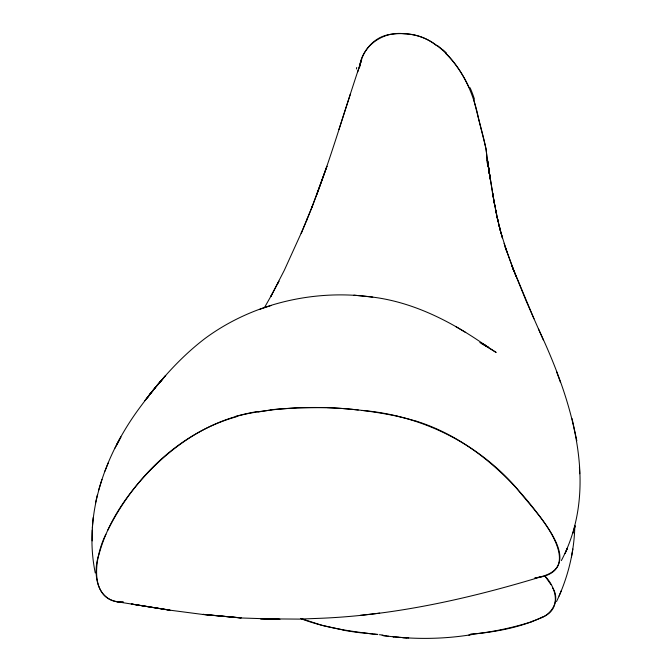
<?xml version="1.0" encoding="UTF-8"?>
<svg xmlns="http://www.w3.org/2000/svg" width="672" height="672" viewBox="0 0 672 672"><rect width="100%" height="100%" fill="white"/><g stroke="black" fill="none" stroke-linecap="round" stroke-linejoin="round"><path stroke-width="1.01" d="M95.264 572.972C83.437 515.239 104.429 456.204 138.239 409.727C157.5 383.401 179.029 358.268 205.086 338.428C252.521 303.391 314.479 288.91 372.691 297.133L372.767 297.116C414.649 302.442 452.768 322.426 486.889 346.391L482.807 343.627M92.215 540.893L92.291 530.124M574.82 527.638L574.812 525.672C574.333 551.922 567.848 577.937 556.508 601.591M92.383 527.764L93.181 517.608M571.469 556.996L572.855 548.99M359.512 67.822C361.301 45.982 383.267 30.929 404.334 33.768A21.437 9.643 2.8 0 1 406.501 33.928M561.347 560.608C600.247 486.864 571.511 399.496 538.566 329.146M95.491 502.908L97.314 495.104M359.688 66.511C362.393 49.921 375.262 35.28 392.7 34.129A28.568 12.692 2.8 0 1 403.41 33.667C434.616 34.171 456.884 61.244 469.039 87.385M572.88 533.442L574.955 525.89M98.624 490.132L101.968 479.422M312.614 205.489L301.19 233.302C325.811 177.038 341.93 117.65 361.721 59.632M338.906 129.562L350.364 94.114M357.68 71.971L361.015 61.782M316.747 194.704L326.953 166.236L311.85 207.43M108.234 462.924L104.958 471.173M306.642 220.366L307.448 218.375M105.89 534.257C94.97 555.727 86.671 601.91 123.178 602.213M559.045 596.098L561.397 590.495M302.039 231.269L284.29 270.337L270.791 296.554L278.947 281.156L277.729 283.5M565.018 553.61L567.462 548.075L565.732 551.981M107.789 530.233C133.703 478.162 179.407 432.659 236.401 416.758M114.996 448.148L119.204 440.059M264.642 307.272L272.101 294.118M149.638 394.607L157.769 384.653L152.057 391.583L155.333 387.593M157.122 385.434L165.665 375.514L157.122 385.434L160.356 381.587M162.985 378.546L159.768 382.318L162.473 379.21M542.749 617.03C561.868 609.16 556.525 587.387 544.547 575.635M260.047 309.187L271.219 305.474M532.031 621.65C512.022 627.925 491.333 632.386 470.425 634.276M541.456 576.685C469.711 598.466 395.917 615.166 320.779 618.282L299.384 619.097L260.501 618.82L279.964 619.265M537.642 577.458C592.133 566.958 531.115 507.587 516.516 488.032C477.431 443.075 421.344 415.405 362.132 410.424M257.897 412.012L270.833 410.021M387.551 636.132C415.414 639.475 443.764 639.198 471.484 634.654M468.812 635.082L469.846 634.914M535.181 577.886C578.441 573.258 553.753 534.047 537.961 513.996C506.94 472.895 465.923 436.632 416.018 421.084M534.946 577.87L536.668 577.643M360.116 615.384L379.68 613.124M470.492 634.36C493.844 632.125 517.448 628.177 539.062 618.702C551.914 614.762 560.834 599.945 552.518 587.714M280.787 408.971L297.158 407.87M297.763 407.837L325.903 407.593M123.22 601.927C97.222 603.893 91.921 573.804 98.935 554.635C107.545 522.203 127.294 493.828 150.469 470.03C177.568 442.31 211.865 420.21 250.412 413.112C298.998 404.3 349.222 406.207 397.454 416.262M278.93 619.214L240.954 617.971L202.978 614.359L241.172 617.879L204.196 614.645L167.614 609.874L131.275 604.002L170.058 610.168L116.508 601.667M326.542 407.618L333.623 407.929M334.278 407.971L342.67 408.517M404.233 637.652L401.906 637.51L408.702 637.946M399.622 637.342L406.694 637.82M383.006 635.023L379.436 634.729M393.851 636.812L392.944 636.745L398.933 637.19M343.308 408.568L350.23 409.147M374.018 634.074L377.857 634.393M350.851 409.206L358.268 409.996M373.086 633.982L361.217 632.705M377.563 634.57C351.716 631.529 325.534 628.051 301.081 618.719M407.24 34.003C417.917 34.902 428.324 38.665 436.54 45.662M372.767 297.116L353.892 295.168M383.158 635.586L386.543 636.006M382.108 635.452L388.592 636.258M343.493 630.05L322.207 625.405L300.644 618.416M481.32 343.375L496.171 352.447L486.99 346.45M479.825 342.527L488.435 347.323L484.394 344.719M465.688 332.48L455.54 326.424M445.544 53.29C462.134 69.443 472.34 91.207 477.49 113.568C480.934 130.099 487.158 146.294 487.284 163.355M544.496 575.467L551.006 584.682M543.278 339.872L525.966 300.51L511.795 265.591L533.971 318.763M512.904 268.414L513.878 271.068L505.159 246.809L515.953 276.343M560.54 382.561L556.534 371.582M504.084 243.272L506.906 251.882L500.875 232.546M473.533 98.792L486.15 149.117L487.368 162.557M572.074 418.622L576.82 440.748M495.852 211.075L495.6 209.941L498.17 221.819L493.912 201.096L494.122 202.146M494.315 203.137L492.408 192.377L496.415 214.04M492.61 193.402L492.794 194.393L487.276 159.835L489.67 175.543L488.309 165.808L489.552 174.527M494.491 204.095L494.785 205.901L489.107 171.301M488.93 170.125L487.511 161.112L488.737 168.941L487.771 161.482M487.738 162.372L490.526 180.55L487.948 163.565M488.141 164.732L489.418 173.51L488.309 165.808M487.494 159.34L488.46 166.883M579.432 466.998L579.701 473.743M437.371 45.528A178.475 72.29 5.9 0 1 442.949 50.123M443.293 50.106A170.881 67.771 6.9 0 1 446.603 53.206M360.965 632.831A122.178 30.106 0.5 0 1 343.19 630.16M397.345 416.329A107.251 33.944 4.6 0 1 415.884 421.134M470.098 87.78A557.5 151.15 25.4 0 1 474.407 99.137M356.454 68.998A422.554 144.816 -22.5 0 1 356.698 67.502M542.346 616.997A130.981 29.459 0.4 0 1 531.518 621.566M270.665 409.903A91.804 31.962 2.9 0 1 280.652 408.836M235.477 416.43A149.814 47.006 1.6 0 1 257.04 411.583M120.826 437.069L116.55 445.133L120.826 437.069M150.578 393.506L144.934 400.663L152.93 390.55L147.269 397.631L150.578 393.506M502.034 236.527L498.96 225.179L502.488 238.224L502.034 236.527M497.381 218.291L497.053 217.006L500.43 230.95L497.381 218.291"/></g></svg>
